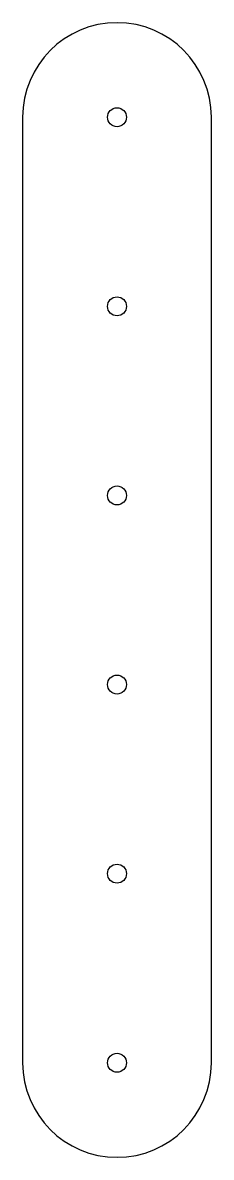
# Model space of a CAD drawing. Header units: millimetres. Extents: x 639 to 739, y 606 to 1207.
import ezdxf

# ---------------------------------------------------------------- set-up
doc = ezdxf.new("R2010")
doc.units = ezdxf.units.MM
doc.layers.get('0').update_dxf_attribs({"linetype": 'CONTINUOUS'})

msp = doc.modelspace()

# ---------------------------------------------------------------- linework, layer by layer
msp.add_lwpolyline([(639, 656.5, 1), (739, 656.5), (739, 1156.5, 1), (639, 1156.5)], format="xyb", close=True)
for centre in [(689, 1156.5), (689, 1056.5), (689, 956.5), (689, 856.5), (689, 756.5), (689, 656.5)]:
    msp.add_circle(centre, 5)

doc.saveas('drawing.dxf')
